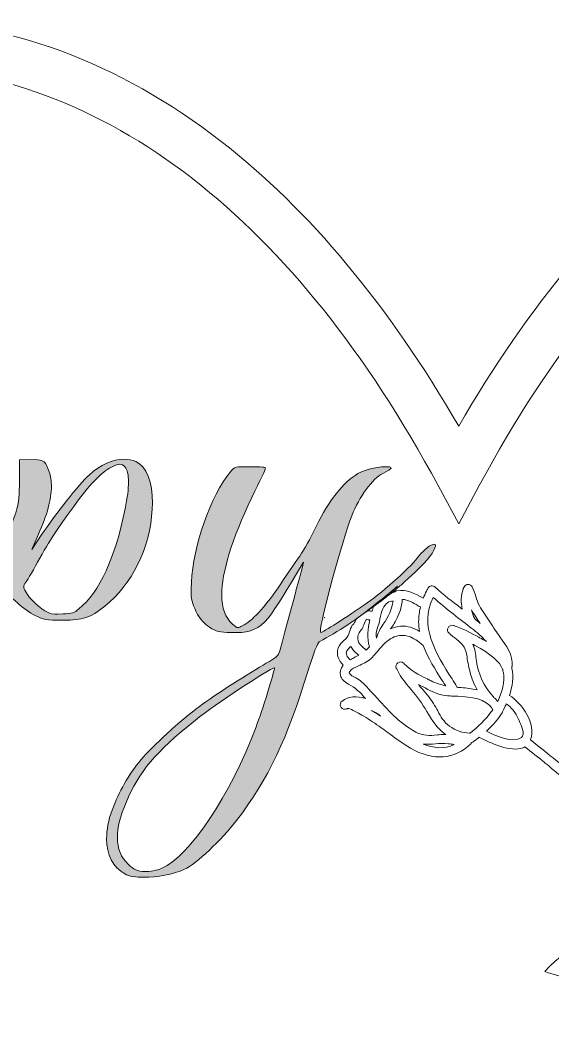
# Model space of a CAD drawing. Extents: x 114 to 1091, y -988 to 280.
# Drawn here: x 568.1 to 749.6, y -353.7 to -12.9 of the extents above; entities that cross this region are included whole.
import ezdxf

# ---------------------------------------------------------------- set-up
doc = ezdxf.new("R2010")
doc.units = 0
doc.header["$MEASUREMENT"] = 0
doc.layers.add('Layer 1', color=7, linetype='Continuous', lineweight=0)

# ---------------------------------------------------------------- blocks, each defined once
blk = doc.blocks.new('Block_2')
at = {"layer": 'Layer 1', "true_color": 0x010101, "transparency": 33554687}
h = blk.add_hatch(color=18, dxfattribs=at)
h.dxf.hatch_style = 2
edge = h.paths.add_edge_path()
edge.add_spline(control_points=[(604.02, -179.62), (600.68, -196.17), (595.22, -208.13), (588.21, -213.82), (586.76, -215.17), (585.76, -215.4), (582.87, -215.51), (582.87, -215.51), (581.09, -215.61), (581.09, -215.61), (579.53, -215.61), (578.3, -215.4), (577.52, -214.95), (575.19, -213.94), (571.29, -210.26), (570.06, -208.02), (569.61, -207.13), (569.4, -206.67), (569.4, -206.23), (569.4, -205.78), (569.61, -205.44), (570.17, -204.67), (570.73, -203.77), (572.95, -200.08), (574.84, -196.5), (579.3, -188.79), (581.42, -185.66), (587.54, -177.39), (592.67, -170.47), (596, -167.22), (599.34, -165.43), (600.68, -164.76), (601.57, -164.43), (602.24, -164.43), (602.9, -164.43), (603.34, -164.76), (603.9, -165.32), (604.79, -166.32), (605.13, -168.01), (605.13, -170.47), (605.13, -172.81), (604.79, -175.93), (604.02, -179.62)], knot_values=[0, 0, 0, 0, 1, 1, 1, 2, 2, 2, 3, 3, 3, 4, 4, 4, 5, 5, 5, 6, 6, 6, 7, 7, 7, 8, 8, 8, 9, 9, 9, 10, 10, 10, 11, 11, 11, 12, 12, 12, 13, 13, 13, 14, 14, 14, 14], degree=3, periodic=0)
edge = h.paths.add_edge_path()
edge.add_spline(control_points=[(607.7, -163.53), (606.35, -162.97), (605.02, -162.74), (603.57, -162.74), (599.79, -162.74), (595.66, -164.53), (591.77, -168.12), (588.31, -171.14), (580.09, -181.64), (575.63, -188.35), (575.63, -188.35), (572.18, -193.48), (572.18, -193.48), (572.18, -193.48), (574.4, -188.35), (574.4, -188.35), (577.41, -181.75), (578.85, -176.39), (578.85, -172.03), (578.85, -170.12), (578.64, -168.45), (578.08, -166.99), (576.96, -163.64), (576.19, -162.86), (573.07, -162.86), (573.07, -162.86), (567.95, -162.97), (567.95, -162.97), (567.95, -162.97), (567.95, -170.35), (567.95, -170.35), (567.84, -179.29), (567.61, -180.08), (559.04, -199.52), (540.34, -241.66), (533.76, -259.32), (529.42, -278.43), (527.97, -284.7), (527.31, -288.5), (527.31, -291.52), (527.31, -293.19), (527.53, -294.75), (527.97, -296.33), (528.15, -297.09), (528.37, -297.81), (528.6, -298.43), (531.37, -297.62), (533.64, -296.53), (535.43, -295.15), (535.28, -294.04), (535.21, -292.73), (535.21, -291.29), (535.21, -288.05), (535.55, -284.14), (536.44, -280.68), (538.33, -272.4), (544.45, -254.73), (550.02, -242), (555.04, -230.16), (563.49, -211.26), (564.27, -209.92), (564.38, -209.8), (564.5, -209.8), (564.61, -209.8), (565.05, -209.8), (565.94, -210.36), (567.39, -211.82), (568.84, -213.28), (571.52, -215.17), (573.29, -216.07), (576.29, -217.53), (576.85, -217.63), (582.75, -217.63), (589.87, -217.63), (591.88, -216.96), (597.11, -212.82), (606.24, -205.67), (612.47, -193.04), (613.26, -179.74), (613.26, -179.74), (613.37, -177.72), (613.37, -177.72), (613.37, -170.68), (611.14, -164.99), (607.7, -163.53)], knot_values=[0, 0, 0, 0, 1, 1, 1, 2, 2, 2, 3, 3, 3, 4, 4, 4, 5, 5, 5, 6, 6, 6, 7, 7, 7, 8, 8, 8, 9, 9, 9, 10, 10, 10, 11, 11, 11, 12, 12, 12, 13, 13, 13, 14, 14, 14, 15, 15, 15, 16, 16, 16, 17, 17, 17, 18, 18, 18, 19, 19, 19, 20, 20, 20, 21, 21, 21, 22, 22, 22, 23, 23, 23, 24, 24, 24, 25, 25, 25, 26, 26, 26, 27, 27, 27, 28, 28, 28, 28], degree=3, periodic=0)
h = blk.add_hatch(color=18, dxfattribs=at)
h.dxf.hatch_style = 2
edge = h.paths.add_edge_path()
edge.add_spline(control_points=[(648.67, -254), (639.8, -277.57), (626.13, -297.95), (616.51, -302.28), (614.79, -303.07), (612.45, -303.41), (610.61, -303.41), (608.26, -303.41), (606.91, -302.63), (605.07, -300.92), (602.59, -298.65), (601.37, -295.57), (601.37, -291.8), (601.37, -288.4), (602.34, -284.41), (604.32, -279.86), (608.88, -269.14), (614.05, -262.99), (627.97, -251.72), (634.51, -246.48), (653.6, -233.95), (654.84, -233.95), (654.84, -233.95), (654.96, -233.95), (654.96, -233.95), (654.96, -235.1), (650.76, -248.65), (648.67, -254)], knot_values=[0, 0, 0, 0, 1, 1, 1, 2, 2, 2, 3, 3, 3, 4, 4, 4, 5, 5, 5, 6, 6, 6, 7, 7, 7, 8, 8, 8, 9, 9, 9, 9], degree=3, periodic=0)
edge = h.paths.add_edge_path()
edge.add_spline(control_points=[(709.52, -191.71), (708.43, -191.71), (705.7, -193.76), (704.47, -195.46), (701.89, -199.11), (692.53, -207.64), (686.61, -211.74), (679.59, -216.65), (671.34, -221.87), (670.72, -221.87), (670.72, -221.87), (670.6, -221.53), (670.6, -221.53), (670.6, -218.12), (678.23, -189.77), (681.31, -182.02), (683.92, -175.52), (688.34, -169.38), (691.92, -167.56), (693.76, -166.64), (694.74, -166.07), (694.74, -165.73), (694.74, -165.39), (694.01, -165.28), (692.78, -165.28), (689.46, -165.28), (684.89, -166.53), (682.43, -168.25), (677.49, -171.55), (672.44, -178.49), (668.51, -187.04), (667.39, -189.42), (665.18, -193.41), (663.58, -195.8), (661.85, -198.19), (658.52, -203.1), (656.18, -206.62), (651.75, -213.12), (647.06, -218.12), (643.98, -219.6), (643.25, -219.94), (642.88, -220.17), (642.51, -220.17), (642.01, -220.17), (641.52, -219.72), (640.54, -218.92), (638.2, -216.86), (636.96, -213.45), (636.96, -209.01), (636.96, -201.26), (640.42, -190.11), (647.19, -175.77), (650.16, -169.84), (651.88, -166.32), (651.88, -165.84), (651.88, -165.39), (650.64, -165.28), (646.69, -165.28), (641.41, -165.28), (641.41, -165.28), (639.92, -166.98), (633.14, -175.18), (627.12, -192.5), (626.62, -204.69), (626.62, -204.69), (626.5, -206.85), (626.5, -206.85), (626.5, -211.06), (626.85, -211.4), (628.22, -214.82), (629.58, -217.33), (631.05, -218.92), (632.77, -220.05), (635.12, -221.53), (635.99, -221.77), (640.29, -221.87), (640.29, -221.87), (642.01, -221.87), (642.01, -221.87), (651.75, -221.87), (653.35, -216.65), (664.8, -197.85), (664.8, -197.85), (664.8, -197.96), (664.8, -197.96), (664.56, -199.56), (661.62, -209.7), (656.8, -228.14), (656.31, -229.73), (655.56, -230.43), (652.11, -232.36), (647.06, -235.21), (634.38, -243.29), (629.33, -247.05), (623.04, -251.72), (613.07, -260.94), (609.49, -265.16), (605.18, -270.39), (601.86, -276.19), (599.53, -282.46), (598.29, -285.88), (597.67, -289.2), (597.67, -292.14), (597.67, -297.61), (599.76, -301.94), (603.95, -304.22), (605.3, -305.02), (607.64, -305.36), (610.35, -305.36), (614.92, -305.36), (620.46, -304.33), (624.27, -302.63), (628.22, -300.8), (636.96, -292.6), (642.01, -286), (652.87, -271.77), (659.39, -257.99), (666.29, -235.21), (668.26, -228.94), (669.61, -225.42), (670.23, -225.06), (673.4, -223.33), (676.68, -221.34), (679.94, -219.22), (679.94, -219.22), (679.95, -219.22), (679.95, -219.22), (680.01, -219.17), (680.06, -219.14), (680.1, -219.11), (681.31, -218.29), (689.13, -212.93), (694.83, -208.39), (695.41, -207.94), (695.94, -207.48), (696.5, -207.02), (696.53, -207), (696.54, -206.99), (696.57, -206.98), (697.1, -206.53), (697.62, -206.08), (698.12, -205.66), (701.49, -202.73), (704.52, -199.86), (706.94, -197.17), (708.8, -195.01), (709.9, -193.06), (709.9, -192.16), (709.9, -191.82), (709.78, -191.71), (709.52, -191.71)], knot_values=[0, 0, 0, 0, 1, 1, 1, 2, 2, 2, 3, 3, 3, 4, 4, 4, 5, 5, 5, 6, 6, 6, 7, 7, 7, 8, 8, 8, 9, 9, 9, 10, 10, 10, 11, 11, 11, 12, 12, 12, 13, 13, 13, 14, 14, 14, 15, 15, 15, 16, 16, 16, 17, 17, 17, 18, 18, 18, 19, 19, 19, 20, 20, 20, 21, 21, 21, 22, 22, 22, 23, 23, 23, 24, 24, 24, 25, 25, 25, 26, 26, 26, 27, 27, 27, 28, 28, 28, 29, 29, 29, 30, 30, 30, 31, 31, 31, 32, 32, 32, 33, 33, 33, 34, 34, 34, 35, 35, 35, 36, 36, 36, 37, 37, 37, 38, 38, 38, 39, 39, 39, 40, 40, 40, 41, 41, 41, 42, 42, 42, 43, 43, 43, 44, 44, 44, 45, 45, 45, 46, 46, 46, 47, 47, 47, 48, 48, 48, 49, 49, 49, 50, 50, 50, 50], degree=3, periodic=0)
h = blk.add_hatch(color=18, dxfattribs=at)
h.dxf.hatch_style = 2
edge = h.paths.add_edge_path()
edge.add_spline(control_points=[(672.03, -216.8), (672.03, -216.8), (672.08, -216.76), (672.17, -216.7), (672.12, -216.73), (672.07, -216.76), (672.03, -216.8), (672.03, -216.8), (672.03, -216.8), (672.03, -216.8)], knot_values=[0, 0, 0, 0, 1, 1, 1, 2, 2, 2, 3, 3, 3, 3], degree=3, periodic=0)
at = {"layer": 'Layer 1'}
for points, knots in [([(607.7, -163.53), (606.35, -162.97), (605.02, -162.74), (603.57, -162.74), (599.79, -162.74), (595.66, -164.53), (591.77, -168.12), (588.31, -171.14), (580.09, -181.64), (575.63, -188.35), (575.63, -188.35), (572.18, -193.48), (572.18, -193.48), (572.18, -193.48), (574.4, -188.35), (574.4, -188.35), (577.41, -181.75), (578.85, -176.39), (578.85, -172.03), (578.85, -170.12), (578.64, -168.45), (578.08, -166.99), (576.96, -163.64), (576.19, -162.86), (573.07, -162.86), (573.07, -162.86), (567.95, -162.97), (567.95, -162.97), (567.95, -162.97), (567.95, -170.35), (567.95, -170.35), (567.84, -179.29), (567.61, -180.08), (559.04, -199.52), (540.34, -241.66), (533.76, -259.32), (529.42, -278.43), (527.97, -284.7), (527.31, -288.5), (527.31, -291.52), (527.31, -293.19), (527.53, -294.75), (527.97, -296.33), (528.15, -297.09), (528.37, -297.81), (528.6, -298.43), (531.37, -297.62), (533.64, -296.53), (535.43, -295.15), (535.28, -294.04), (535.21, -292.73), (535.21, -291.29), (535.21, -288.05), (535.55, -284.14), (536.44, -280.68), (538.33, -272.4), (544.45, -254.73), (550.02, -242), (555.04, -230.16), (563.49, -211.26), (564.27, -209.92), (564.38, -209.8), (564.5, -209.8), (564.61, -209.8), (565.05, -209.8), (565.94, -210.36), (567.39, -211.82), (568.84, -213.28), (571.52, -215.17), (573.29, -216.07), (576.29, -217.53), (576.85, -217.63), (582.75, -217.63), (589.87, -217.63), (591.88, -216.96), (597.11, -212.82), (606.24, -205.67), (612.47, -193.04), (613.26, -179.74), (613.26, -179.74), (613.37, -177.72), (613.37, -177.72), (613.37, -170.68), (611.14, -164.99), (607.7, -163.53)], [0, 0, 0, 0, 1, 1, 1, 2, 2, 2, 3, 3, 3, 4, 4, 4, 5, 5, 5, 6, 6, 6, 7, 7, 7, 8, 8, 8, 9, 9, 9, 10, 10, 10, 11, 11, 11, 12, 12, 12, 13, 13, 13, 14, 14, 14, 15, 15, 15, 16, 16, 16, 17, 17, 17, 18, 18, 18, 19, 19, 19, 20, 20, 20, 21, 21, 21, 22, 22, 22, 23, 23, 23, 24, 24, 24, 25, 25, 25, 26, 26, 26, 27, 27, 27, 28, 28, 28, 28]), ([(604.02, -179.62), (600.68, -196.17), (595.22, -208.13), (588.21, -213.82), (586.76, -215.17), (585.76, -215.4), (582.87, -215.51), (582.87, -215.51), (581.09, -215.61), (581.09, -215.61), (579.53, -215.61), (578.3, -215.4), (577.52, -214.95), (575.19, -213.94), (571.29, -210.26), (570.06, -208.02), (569.61, -207.13), (569.4, -206.67), (569.4, -206.23), (569.4, -205.78), (569.61, -205.44), (570.17, -204.67), (570.73, -203.77), (572.95, -200.08), (574.84, -196.5), (579.3, -188.79), (581.42, -185.66), (587.54, -177.39), (592.67, -170.47), (596, -167.22), (599.34, -165.43), (600.68, -164.76), (601.57, -164.43), (602.24, -164.43), (602.9, -164.43), (603.34, -164.76), (603.9, -165.32), (604.79, -166.32), (605.13, -168.01), (605.13, -170.47), (605.13, -172.81), (604.79, -175.93), (604.02, -179.62)], [0, 0, 0, 0, 1, 1, 1, 2, 2, 2, 3, 3, 3, 4, 4, 4, 5, 5, 5, 6, 6, 6, 7, 7, 7, 8, 8, 8, 9, 9, 9, 10, 10, 10, 11, 11, 11, 12, 12, 12, 13, 13, 13, 14, 14, 14, 14]), ([(709.52, -191.71), (708.43, -191.71), (705.7, -193.76), (704.47, -195.46), (701.89, -199.11), (692.53, -207.64), (686.61, -211.74), (679.59, -216.65), (671.34, -221.87), (670.72, -221.87), (670.72, -221.87), (670.6, -221.53), (670.6, -221.53), (670.6, -218.12), (678.23, -189.77), (681.31, -182.02), (683.92, -175.52), (688.34, -169.38), (691.92, -167.56), (693.76, -166.64), (694.74, -166.07), (694.74, -165.73), (694.74, -165.39), (694.01, -165.28), (692.78, -165.28), (689.46, -165.28), (684.89, -166.53), (682.43, -168.25), (677.49, -171.55), (672.44, -178.49), (668.51, -187.04), (667.39, -189.42), (665.18, -193.41), (663.58, -195.8), (661.85, -198.19), (658.52, -203.1), (656.18, -206.62), (651.75, -213.12), (647.06, -218.12), (643.98, -219.6), (643.25, -219.94), (642.88, -220.17), (642.51, -220.17), (642.01, -220.17), (641.52, -219.72), (640.54, -218.92), (638.2, -216.86), (636.96, -213.45), (636.96, -209.01), (636.96, -201.26), (640.42, -190.11), (647.19, -175.77), (650.16, -169.84), (651.88, -166.32), (651.88, -165.84), (651.88, -165.39), (650.64, -165.28), (646.69, -165.28), (641.41, -165.28), (641.41, -165.28), (639.92, -166.98), (633.14, -175.18), (627.12, -192.5), (626.62, -204.69), (626.62, -204.69), (626.5, -206.85), (626.5, -206.85), (626.5, -211.06), (626.85, -211.4), (628.22, -214.82), (629.58, -217.33), (631.05, -218.92), (632.77, -220.05), (635.12, -221.53), (635.99, -221.77), (640.29, -221.87), (640.29, -221.87), (642.01, -221.87), (642.01, -221.87), (651.75, -221.87), (653.35, -216.65), (664.8, -197.85), (664.8, -197.85), (664.8, -197.96), (664.8, -197.96), (664.56, -199.56), (661.62, -209.7), (656.8, -228.14), (656.31, -229.73), (655.56, -230.43), (652.11, -232.36), (647.06, -235.21), (634.38, -243.29), (629.33, -247.05), (623.04, -251.72), (613.07, -260.94), (609.49, -265.16), (605.18, -270.39), (601.86, -276.19), (599.53, -282.46), (598.29, -285.88), (597.67, -289.2), (597.67, -292.14), (597.67, -297.61), (599.76, -301.94), (603.95, -304.22), (605.3, -305.02), (607.64, -305.36), (610.35, -305.36), (614.92, -305.36), (620.46, -304.33), (624.27, -302.63), (628.22, -300.8), (636.96, -292.6), (642.01, -286), (652.87, -271.77), (659.39, -257.99), (666.29, -235.21), (668.26, -228.94), (669.61, -225.42), (670.23, -225.06), (673.4, -223.33), (676.68, -221.34), (679.94, -219.22), (679.94, -219.22), (679.95, -219.22), (679.95, -219.22), (680.01, -219.17), (680.06, -219.14), (680.1, -219.11), (681.31, -218.29), (689.13, -212.93), (694.83, -208.39), (695.41, -207.94), (695.94, -207.48), (696.5, -207.02), (696.53, -207), (696.54, -206.99), (696.57, -206.98), (697.1, -206.53), (697.62, -206.08), (698.12, -205.66), (701.49, -202.73), (704.52, -199.86), (706.94, -197.17), (708.8, -195.01), (709.9, -193.06), (709.9, -192.16), (709.9, -191.82), (709.78, -191.71), (709.52, -191.71)], [0, 0, 0, 0, 1, 1, 1, 2, 2, 2, 3, 3, 3, 4, 4, 4, 5, 5, 5, 6, 6, 6, 7, 7, 7, 8, 8, 8, 9, 9, 9, 10, 10, 10, 11, 11, 11, 12, 12, 12, 13, 13, 13, 14, 14, 14, 15, 15, 15, 16, 16, 16, 17, 17, 17, 18, 18, 18, 19, 19, 19, 20, 20, 20, 21, 21, 21, 22, 22, 22, 23, 23, 23, 24, 24, 24, 25, 25, 25, 26, 26, 26, 27, 27, 27, 28, 28, 28, 29, 29, 29, 30, 30, 30, 31, 31, 31, 32, 32, 32, 33, 33, 33, 34, 34, 34, 35, 35, 35, 36, 36, 36, 37, 37, 37, 38, 38, 38, 39, 39, 39, 40, 40, 40, 41, 41, 41, 42, 42, 42, 43, 43, 43, 44, 44, 44, 45, 45, 45, 46, 46, 46, 47, 47, 47, 48, 48, 48, 49, 49, 49, 50, 50, 50, 50]), ([(672.03, -216.8), (672.03, -216.8), (672.08, -216.76), (672.17, -216.7), (672.12, -216.73), (672.07, -216.76), (672.03, -216.8), (672.03, -216.8), (672.03, -216.8), (672.03, -216.8)], [0, 0, 0, 0, 1, 1, 1, 2, 2, 2, 3, 3, 3, 3]), ([(648.67, -254), (639.8, -277.57), (626.13, -297.95), (616.51, -302.28), (614.79, -303.07), (612.45, -303.41), (610.61, -303.41), (608.26, -303.41), (606.91, -302.63), (605.07, -300.92), (602.59, -298.65), (601.37, -295.57), (601.37, -291.8), (601.37, -288.4), (602.34, -284.41), (604.32, -279.86), (608.88, -269.14), (614.05, -262.99), (627.97, -251.72), (634.51, -246.48), (653.6, -233.95), (654.84, -233.95), (654.84, -233.95), (654.96, -233.95), (654.96, -233.95), (654.96, -235.1), (650.76, -248.65), (648.67, -254)], [0, 0, 0, 0, 1, 1, 1, 2, 2, 2, 3, 3, 3, 4, 4, 4, 5, 5, 5, 6, 6, 6, 7, 7, 7, 8, 8, 8, 9, 9, 9, 9])]:
    blk.add_open_spline(points, degree=3, knots=knots, dxfattribs=at)
blk = doc.blocks.new('Block_1')
at = {"layer": 'Layer 1'}
for points, knots in [([(1068.8, -122.13), (1054.53, -90.02), (1032.58, -62.84), (1005.35, -43.51), (977.13, -23.48), (944.56, -12.88), (911.17, -12.88), (872.55, -12.88), (833.71, -27.21), (798.83, -54.3), (768.76, -77.67), (741.56, -110.34), (717.81, -151.49), (694.05, -110.35), (666.84, -77.7), (636.77, -54.32), (601.92, -27.21), (563.08, -12.88), (524.43, -12.88), (494.2, -12.88), (464.64, -21.58), (438.33, -38.14), (440.56, -39.15), (442.33, -41.05), (443.34, -43.59), (444, -45.38), (444.34, -47.95), (444.34, -50.86), (444.34, -51.6), (444.31, -52.37), (444.27, -53.16), (444.27, -53.21), (444.27, -53.27), (444.26, -53.32), (468.64, -37.34), (496.24, -28.92), (524.46, -28.92), (559.49, -28.92), (594.96, -42.08), (626.98, -67.01), (658.29, -91.34), (686.49, -126.58), (710.78, -171.72), (710.78, -171.72), (717.81, -184.78), (717.81, -184.78), (717.81, -184.78), (724.84, -171.72), (724.84, -171.72), (749.13, -126.56), (777.31, -91.32), (808.62, -66.98), (840.66, -42.08), (876.13, -28.92), (911.17, -28.92), (929.69, -28.92), (947.95, -32.55), (965.21, -39.59), (963.48, -40.5), (961.83, -41.85), (960.52, -43.08), (953.98, -49.16), (949.93, -58.01), (946.68, -65.14), (946.18, -66.22), (945.69, -67.25), (945.22, -68.22), (944.75, -69.24), (944.3, -70.09), (943.88, -70.9), (941.84, -71.99), (939.87, -73.33), (937.98, -74.96), (937.98, -74.96), (937.89, -75.03), (937.89, -75.03), (929.18, -83.55), (925.71, -93.84), (924.64, -97.76), (924.64, -97.76), (924.81, -97.69), (924.81, -97.69), (924.6, -98.19), (924.43, -98.76), (924.23, -99.36), (924.23, -99.36), (924.23, -99.43), (924.23, -99.43), (923.68, -101.3), (923.24, -103.6), (923.06, -105.94), (922.9, -108.09), (922.88, -110.72), (923.22, -113.72), (923.22, -113.72), (923.22, -113.76), (923.22, -113.76), (923.22, -113.8), (923.24, -113.83), (923.23, -113.88), (923.32, -114.65), (923.42, -115.44), (923.55, -116.15), (923.55, -116.18), (923.55, -116.2), (923.58, -116.2), (923.66, -116.63), (923.72, -117.05), (923.8, -117.46), (923.91, -118.1), (924.06, -118.73), (924.23, -119.31), (924.35, -119.84), (924.51, -120.37), (924.68, -120.91), (924.83, -121.47), (925, -122.02), (925.17, -122.57), (925.55, -123.74), (926.01, -124.88), (926.49, -125.96), (926.73, -126.54), (927.01, -127.14), (927.29, -127.7), (927.56, -128.3), (927.85, -128.86), (928.16, -129.48), (928.26, -129.66), (928.34, -129.86), (928.48, -130.06), (930.68, -134.05), (933.01, -136.95), (934.48, -138.55), (934.48, -138.55), (934.48, -138.48), (934.48, -138.48), (934.77, -138.82), (935.08, -139.14), (935.38, -139.5), (935.41, -139.53), (935.42, -139.57), (935.49, -139.59), (935.49, -139.59), (935.7, -139.86), (935.7, -139.86), (935.8, -139.94), (935.84, -139.97), (935.84, -139.97), (936.06, -140.21), (936.28, -140.45), (936.49, -140.65), (934.52, -143.55), (932.68, -146.48), (930.95, -149.4), (917.96, -131.32), (891.66, -119.89), (883.86, -124.62), (883.86, -124.62), (883.59, -124.77), (883.59, -124.77), (883.59, -124.77), (883.36, -124.95), (883.36, -124.95), (882.35, -125.75), (879.29, -128.07), (874.31, -139.86), (868.19, -133.2), (855.58, -125.76), (842.56, -123.54), (832.95, -121.9), (824.67, -123.46), (818.63, -128.09), (818.63, -128.09), (817.56, -128.93), (817.56, -128.93), (817.56, -128.93), (815.81, -132.75), (815.81, -132.75), (812.01, -140.97), (807.89, -150.06), (805.8, -158.57), (796.77, -152.42), (793.02, -151.38), (790.74, -151.19), (790.74, -151.19), (786.28, -150.82), (786.28, -150.82), (786.28, -150.82), (785.04, -155.14), (785.04, -155.14), (778.5, -178.29), (758.57, -211.06), (754.63, -217.39), (754.63, -217.39), (752.68, -220.55), (752.68, -220.55), (752.68, -220.55), (754.89, -223.54), (754.89, -223.54), (759.9, -230.3), (770.59, -236.5), (781.53, -241.5), (774.35, -245.18), (768.13, -251.09), (763.45, -258.56), (763.17, -258.98), (762.91, -259.43), (762.67, -259.79), (761.86, -261.15), (761.12, -262.51), (760.44, -263.9), (760.12, -264.59), (759.79, -265.27), (759.5, -265.93), (759.49, -265.96), (759.46, -265.95), (759.46, -265.95), (758.73, -267.61), (758.07, -269.25), (757.56, -270.81), (752.59, -266.7), (747.51, -262.58), (742.29, -258.52), (742.31, -258.46), (742.33, -258.4), (742.35, -258.36), (744.2, -252.98), (739.48, -245.99), (735.09, -243.29), (736.04, -240.38), (736.82, -236.91), (735.94, -234.13), (735.96, -233.93), (735.96, -233.71), (735.95, -233.5), (735.95, -233.5), (735.95, -233.47), (735.95, -233.46), (735.95, -233.42), (735.98, -233.38), (735.99, -233.31), (736.44, -229.58), (734.01, -226.24), (731.86, -223.29), (731.29, -222.5), (730.76, -221.75), (730.28, -221.03), (729.68, -220.08), (729.04, -219.14), (728.4, -218.23), (727.19, -216.44), (725.94, -214.61), (724.88, -212.73), (724.32, -211.73), (723.97, -210.62), (723.65, -209.56), (723.32, -208.46), (722.97, -207.33), (722.39, -206.29), (722.12, -205.79), (721.55, -205.46), (720.98, -205.46), (720.44, -205.46), (719.99, -205.71), (719.74, -206.18), (719.61, -206.42), (719.49, -206.66), (719.38, -206.89), (719.38, -206.89), (719.23, -206.89), (719.23, -206.89), (719.23, -206.89), (719.33, -207.05), (719.33, -207.05), (718.47, -209.11), (718.51, -211.54), (718.97, -213.85), (718.85, -213.74), (718.71, -213.65), (718.58, -213.54), (715.64, -211.28), (712.6, -208.95), (709.82, -206.41), (709.42, -206.05), (708.92, -205.88), (708.44, -205.95), (708.01, -206.02), (707.65, -206.27), (707.43, -206.63), (707.2, -206.99), (707, -207.36), (706.8, -207.73), (706.8, -207.73), (706.76, -207.74), (706.76, -207.74), (706.76, -207.74), (706.79, -207.76), (706.79, -207.76), (706.36, -208.56), (706, -209.35), (705.68, -210.16), (702.89, -208.58), (700.25, -207.09), (696.75, -207.61), (696.39, -207.65), (696.07, -207.86), (695.84, -208.14), (695.34, -208.14), (694.83, -208.2), (694.34, -208.29), (695.22, -207.56), (696.07, -206.82), (696.91, -206.07), (691.74, -210.52), (684.82, -215.74), (682.87, -217.21), (682.61, -217.81), (682.32, -218.35), (682.03, -218.9), (681.84, -219.02), (681.65, -219.18), (681.51, -219.4), (681.03, -220.08), (680.79, -220.84), (680.56, -221.58), (680.27, -222.5), (679.99, -223.35), (679.32, -223.97), (679.19, -224.12), (679.03, -224.25), (678.89, -224.37), (678.05, -225.1), (677.1, -225.92), (676.73, -227.06), (675.88, -229.54), (676.9, -231.43), (678.43, -233.04), (677.51, -234.23), (677.18, -235.4), (677.43, -236.48), (677.71, -237.67), (678.65, -238.66), (680.22, -239.46), (682.48, -240.59), (684.32, -242.41), (686.01, -244.36), (683.05, -243.47), (680.15, -243.44), (677.95, -245.38), (677.95, -245.38), (677.51, -245.67), (677.51, -245.67), (677.51, -245.67), (677.61, -245.79), (677.61, -245.79), (677.3, -246.29), (677.34, -246.9), (677.73, -247.4), (678.11, -247.89), (678.82, -248.2), (679.52, -247.93), (679.52, -247.93), (679.59, -248.03), (679.59, -248.03), (679.59, -248.03), (679.91, -247.74), (679.91, -247.74), (680.26, -247.68), (681.4, -248.07), (684.81, -250.1), (685.06, -250.24), (685.29, -250.38), (685.41, -250.43), (687.47, -251.59), (689.44, -253.01), (691.33, -254.36), (691.33, -254.36), (692.21, -254.98), (692.21, -254.98), (692.97, -255.52), (693.74, -256.08), (694.5, -256.65), (696.7, -258.26), (698.97, -259.92), (701.36, -261.3), (709.16, -265.76), (716.41, -265.21), (721.92, -259.8), (722.05, -259.67), (722.17, -259.55), (722.29, -259.43), (722.61, -259.24), (722.91, -259.04), (723.2, -258.8), (723.21, -258.78), (723.23, -258.78), (723.24, -258.77), (723.74, -258.41), (724.3, -258.02), (724.84, -257.58), (728.67, -259.63), (735.67, -262.78), (739.72, -261.16), (739.93, -261.08), (740.14, -260.99), (740.36, -260.87), (742.69, -262.67), (744.94, -264.45), (747.13, -266.19), (747.2, -266.24), (747.29, -266.31), (747.36, -266.39), (748.22, -267.11), (749.13, -267.87), (750.06, -268.67), (750.61, -269.12), (751.17, -269.6), (751.74, -270.09), (753.23, -271.36), (754.8, -272.72), (756.44, -274.19), (755.69, -276.55), (755.2, -278.62), (754.89, -280.1), (754.88, -280.16), (754.85, -280.24), (754.85, -280.29), (754.75, -280.82), (754.61, -281.35), (754.53, -281.89), (754.43, -282.43), (754.39, -282.72), (754.39, -282.72), (754, -284.7), (753.74, -286.7), (753.59, -288.72), (753.16, -293.96), (753.35, -299.24), (754.15, -304.4), (754.15, -304.4), (755.01, -310.2), (755.01, -310.2), (755.01, -310.2), (760.71, -308.92), (760.71, -308.92), (762.52, -308.52), (764.66, -308.05), (766.99, -307.5), (767.17, -307.45), (767.33, -307.41), (767.53, -307.38), (767.89, -307.29), (768.31, -307.19), (768.75, -307.06), (769, -307.01), (769.23, -306.93), (769.47, -306.9), (769.47, -306.9), (769.51, -306.87), (769.51, -306.87), (769.75, -306.85), (769.99, -306.77), (770.23, -306.71), (774.05, -305.67), (780.01, -304.03), (785.36, -302.53), (793.74, -311.68), (802.52, -322.18), (811.21, -334.04), (809.72, -333.6), (808.15, -333.18), (806.52, -332.83), (806.4, -332.8), (806.29, -332.76), (806.2, -332.75), (805.52, -332.61), (804.85, -332.48), (804.13, -332.36), (804.13, -332.36), (804.11, -332.36), (804.11, -332.36), (801.54, -326.16), (793.95, -319.72), (782.95, -319.78), (770.24, -319.81), (755.71, -328.32), (747.15, -337.49), (753.27, -339.46), (773.54, -345.55), (783.15, -345.52), (791.83, -345.47), (799.54, -340.86), (803.71, -335.55), (804.59, -335.75), (805.49, -336.01), (806.4, -336.28), (806.6, -336.32), (806.77, -336.36), (806.93, -336.44), (807.02, -336.44), (807.05, -336.44), (807.1, -336.46), (807.1, -336.46), (807.11, -336.46), (807.11, -336.46), (809.42, -337.17), (811.81, -338.01), (814.28, -339.07), (814.28, -339.07), (814.5, -339.16), (814.5, -339.16), (815.77, -345.79), (817.42, -351.14), (818.59, -354.41), (818.59, -354.44), (818.58, -354.47), (818.6, -354.47), (818.67, -354.52), (818.71, -354.61), (818.76, -354.67), (818.76, -354.67), (819.84, -357.71), (819.84, -357.71), (819.89, -357.86), (819.92, -357.94), (819.92, -357.94), (819.92, -357.94), (820.56, -357.55), (820.56, -357.55), (820.56, -357.55), (825.15, -354.6), (825.15, -354.6), (830.96, -363.77), (836.56, -373.59), (841.8, -384.11), (845.45, -391.42), (848.67, -398.5), (851.48, -405.19), (851.84, -405.96), (852.13, -406.68), (852.45, -407.46), (853.58, -410.12), (854.64, -412.77), (855.61, -415.32), (855.93, -416.07), (856.21, -416.84), (856.5, -417.59), (859.1, -424.42), (861.32, -430.7), (863.2, -436.37), (862.18, -435.35), (861.08, -434.34), (859.93, -433.35), (859.84, -433.24), (859.75, -433.19), (859.65, -433.12), (858.75, -432.37), (857.86, -431.61), (856.89, -430.88), (856.53, -430.59), (856.17, -430.31), (855.82, -430.06), (855.82, -430.06), (855.79, -430.05), (855.79, -430.05), (855.37, -429.71), (854.92, -429.41), (854.45, -429.11), (853.82, -428.66), (853.21, -428.23), (852.52, -427.79), (852.76, -426.05), (852.72, -424.15), (852.33, -422.17), (851.8, -418.98), (850.46, -415.59), (848.21, -412.44), (846.09, -409.5), (843.2, -406.79), (839.37, -404.65), (827.47, -397.98), (809.39, -398.2), (796.57, -402.22), (801.28, -407.31), (817.02, -423.78), (826, -428.86), (827.43, -429.65), (828.91, -430.29), (830.37, -430.81), (834.32, -432.2), (838.45, -432.63), (842.27, -432.29), (845.53, -432.06), (848.57, -431.34), (851.12, -430.18), (853.39, -431.89), (855.79, -433.94), (858.2, -436.33), (858.36, -436.43), (858.48, -436.57), (858.6, -436.72), (858.67, -436.74), (858.68, -436.77), (858.74, -436.84), (860.43, -438.53), (862.16, -440.43), (863.81, -442.5), (864.53, -443.41), (865.27, -444.36), (865.98, -445.39), (866.06, -445.5), (866.16, -445.59), (866.24, -445.71), (867.76, -450.58), (869.03, -454.73), (870.14, -458.05), (869.57, -460.64), (868.97, -463.26), (868.37, -465.88), (867.72, -468.62), (867.06, -471.28), (866.38, -473.91), (866.38, -473.95), (866.34, -473.96), (866.34, -473.99), (866.3, -474.14), (866.27, -474.26), (866.23, -474.39), (865.48, -476.86), (864.83, -479.23), (864.34, -481.46), (864.34, -481.46), (864.23, -481.85), (864.23, -481.85), (859.47, -498.77), (854.22, -513.38), (849.54, -525.29), (846.68, -530.59), (844.07, -535.59), (841.71, -540.35), (841.67, -540.36), (841.66, -540.42), (841.63, -540.44), (840.13, -543.49), (838.72, -546.42), (837.4, -549.25), (770.85, -615.8), (721.44, -661.67), (720.62, -662.44), (720.62, -662.44), (717.81, -665.05), (717.81, -665.05), (717.81, -665.05), (684.73, -633), (684.73, -633), (684.73, -633), (679.28, -627.72), (679.28, -627.72), (679.28, -627.72), (672.63, -645.09), (672.63, -645.09), (672.63, -645.09), (676.13, -648.33), (676.13, -648.33), (676.13, -648.33), (702.97, -673.13), (702.97, -673.13), (702.97, -673.13), (713.89, -683.24), (713.89, -683.24), (713.89, -683.24), (717.82, -686.87), (717.82, -686.87), (717.82, -686.87), (731.39, -674.28), (731.39, -674.28), (732.06, -673.67), (770.4, -638.05), (824.93, -584.19), (829.61, -579.56), (834.4, -574.81), (839.32, -569.91), (857.58, -551.74), (877.32, -531.84), (897.82, -510.77), (901.52, -506.96), (905.25, -503.11), (909, -499.22), (943.01, -464.03), (978.74, -425.96), (1013.1, -387.41), (1051.18, -344.64), (1074.89, -298.13), (1083.53, -249.15), (1091.3, -205.12), (1086.22, -161.19), (1068.8, -122.13)], [0, 0, 0, 0, 1, 1, 1, 2, 2, 2, 3, 3, 3, 4, 4, 4, 5, 5, 5, 6, 6, 6, 7, 7, 7, 8, 8, 8, 9, 9, 9, 10, 10, 10, 11, 11, 11, 12, 12, 12, 13, 13, 13, 14, 14, 14, 15, 15, 15, 16, 16, 16, 17, 17, 17, 18, 18, 18, 19, 19, 19, 20, 20, 20, 21, 21, 21, 22, 22, 22, 23, 23, 23, 24, 24, 24, 25, 25, 25, 26, 26, 26, 27, 27, 27, 28, 28, 28, 29, 29, 29, 30, 30, 30, 31, 31, 31, 32, 32, 32, 33, 33, 33, 34, 34, 34, 35, 35, 35, 36, 36, 36, 37, 37, 37, 38, 38, 38, 39, 39, 39, 40, 40, 40, 41, 41, 41, 42, 42, 42, 43, 43, 43, 44, 44, 44, 45, 45, 45, 46, 46, 46, 47, 47, 47, 48, 48, 48, 49, 49, 49, 50, 50, 50, 51, 51, 51, 52, 52, 52, 53, 53, 53, 54, 54, 54, 55, 55, 55, 56, 56, 56, 57, 57, 57, 58, 58, 58, 59, 59, 59, 60, 60, 60, 61, 61, 61, 62, 62, 62, 63, 63, 63, 64, 64, 64, 65, 65, 65, 66, 66, 66, 67, 67, 67, 68, 68, 68, 69, 69, 69, 70, 70, 70, 71, 71, 71, 72, 72, 72, 73, 73, 73, 74, 74, 74, 75, 75, 75, 76, 76, 76, 77, 77, 77, 78, 78, 78, 79, 79, 79, 80, 80, 80, 81, 81, 81, 82, 82, 82, 83, 83, 83, 84, 84, 84, 85, 85, 85, 86, 86, 86, 87, 87, 87, 88, 88, 88, 89, 89, 89, 90, 90, 90, 91, 91, 91, 92, 92, 92, 93, 93, 93, 94, 94, 94, 95, 95, 95, 96, 96, 96, 97, 97, 97, 98, 98, 98, 99, 99, 99, 100, 100, 100, 101, 101, 101, 102, 102, 102, 103, 103, 103, 104, 104, 104, 105, 105, 105, 106, 106, 106, 107, 107, 107, 108, 108, 108, 109, 109, 109, 110, 110, 110, 111, 111, 111, 112, 112, 112, 113, 113, 113, 114, 114, 114, 115, 115, 115, 116, 116, 116, 117, 117, 117, 118, 118, 118, 119, 119, 119, 120, 120, 120, 121, 121, 121, 122, 122, 122, 123, 123, 123, 124, 124, 124, 125, 125, 125, 126, 126, 126, 127, 127, 127, 128, 128, 128, 129, 129, 129, 130, 130, 130, 131, 131, 131, 132, 132, 132, 133, 133, 133, 134, 134, 134, 135, 135, 135, 136, 136, 136, 137, 137, 137, 138, 138, 138, 139, 139, 139, 140, 140, 140, 141, 141, 141, 142, 142, 142, 143, 143, 143, 144, 144, 144, 145, 145, 145, 146, 146, 146, 147, 147, 147, 148, 148, 148, 149, 149, 149, 150, 150, 150, 151, 151, 151, 152, 152, 152, 153, 153, 153, 154, 154, 154, 155, 155, 155, 156, 156, 156, 157, 157, 157, 158, 158, 158, 159, 159, 159, 160, 160, 160, 161, 161, 161, 162, 162, 162, 163, 163, 163, 164, 164, 164, 165, 165, 165, 166, 166, 166, 167, 167, 167, 168, 168, 168, 169, 169, 169, 170, 170, 170, 171, 171, 171, 172, 172, 172, 173, 173, 173, 174, 174, 174, 175, 175, 175, 176, 176, 176, 177, 177, 177, 178, 178, 178, 179, 179, 179, 180, 180, 180, 181, 181, 181, 182, 182, 182, 183, 183, 183, 184, 184, 184, 185, 185, 185, 186, 186, 186, 187, 187, 187, 188, 188, 188, 189, 189, 189, 190, 190, 190, 191, 191, 191, 192, 192, 192, 193, 193, 193, 194, 194, 194, 195, 195, 195, 196, 196, 196, 197, 197, 197, 198, 198, 198, 199, 199, 199, 200, 200, 200, 201, 201, 201, 202, 202, 202, 203, 203, 203, 204, 204, 204, 205, 205, 205, 206, 206, 206, 207, 207, 207, 208, 208, 208, 209, 209, 209, 210, 210, 210, 211, 211, 211, 212, 212, 212, 213, 213, 213, 214, 214, 214, 215, 215, 215, 216, 216, 216, 217, 217, 217, 218, 218, 218, 219, 219, 219, 220, 220, 220, 221, 221, 221, 222, 222, 222, 223, 223, 223, 224, 224, 224, 225, 225, 225, 226, 226, 226, 227, 227, 227, 228, 228, 228, 229, 229, 229, 230, 230, 230, 231, 231, 231, 232, 232, 232, 232]), ([(689.97, -220.64), (690.35, -219.62), (690.72, -218.5), (690.92, -217.29), (691.38, -214.51), (692.28, -212.55), (693.55, -211.67), (694.1, -211.3), (694.71, -211.12), (695.4, -211.14), (695.06, -213.74), (693.91, -216.46), (692.04, -219), (690.91, -220.52), (690.45, -221.74), (689.95, -223.17), (689.88, -223.35), (689.8, -223.54), (689.73, -223.75), (689.59, -222.7), (689.61, -221.67), (689.97, -220.64)], [0, 0, 0, 0, 1, 1, 1, 2, 2, 2, 3, 3, 3, 4, 4, 4, 5, 5, 5, 6, 6, 6, 7, 7, 7, 7]), ([(696.83, -216.82), (697.85, -214.64), (698.44, -212.58), (698.55, -210.56), (700.49, -210.66), (702.19, -211.66), (703.98, -212.71), (704.23, -212.86), (704.47, -213), (704.74, -213.14), (704.35, -214.79), (704.14, -216.44), (704.14, -218.14), (704.14, -219.24), (704.23, -220.35), (704.42, -221.46), (702.51, -220.29), (700.36, -219.49), (697.96, -219.73), (696.75, -219.85), (695.64, -220.17), (694.59, -220.63), (695.48, -219.34), (696.2, -218.1), (696.83, -216.82)], [0, 0, 0, 0, 1, 1, 1, 2, 2, 2, 3, 3, 3, 4, 4, 4, 5, 5, 5, 6, 6, 6, 7, 7, 7, 8, 8, 8, 8]), ([(709.13, -209.89), (713.6, -213.85), (718.25, -217.42), (722.29, -220.45), (724.01, -221.74), (725.66, -223.22), (727.26, -224.93), (726.78, -224.64), (726.31, -224.36), (725.85, -224.12), (725.45, -223.89), (725.05, -223.67), (724.65, -223.46), (721.99, -221.99), (719.22, -220.49), (716.3, -219.54), (716.3, -219.54), (716.21, -219.46), (716.21, -219.46), (716.21, -219.46), (716.17, -219.5), (716.17, -219.5), (716.1, -219.49), (716.05, -219.48), (715.98, -219.46), (715.23, -219.22), (714.49, -219.68), (714.17, -220.24), (713.83, -220.83), (713.93, -221.51), (714.43, -221.96), (714.43, -221.96), (714.52, -222.06), (714.52, -222.06), (714.52, -222.06), (714.43, -222.19), (714.43, -222.19), (714.43, -222.19), (714.77, -222.3), (714.77, -222.3), (715.29, -222.74), (715.84, -223.18), (716.37, -223.61), (718.37, -225.2), (720.26, -226.69), (720.56, -229.53), (720.76, -231.36), (721.11, -233.2), (721.66, -235.33), (722.21, -237.53), (723.05, -239.57), (724.13, -241.46), (722.31, -241.02), (720.39, -240.79), (718.59, -240.66), (718.14, -240.62), (717.7, -240.59), (717.29, -240.54), (717.26, -240.5), (717.24, -240.45), (717.21, -240.39), (716.65, -239.51), (716.09, -238.63), (715.52, -237.71), (709.97, -228.93), (704.24, -219.85), (709.13, -209.89)], [0, 0, 0, 0, 1, 1, 1, 2, 2, 2, 3, 3, 3, 4, 4, 4, 5, 5, 5, 6, 6, 6, 7, 7, 7, 8, 8, 8, 9, 9, 9, 10, 10, 10, 11, 11, 11, 12, 12, 12, 13, 13, 13, 14, 14, 14, 15, 15, 15, 16, 16, 16, 17, 17, 17, 18, 18, 18, 19, 19, 19, 20, 20, 20, 21, 21, 21, 22, 22, 22, 22]), ([(688.8, -212.78), (688.74, -212.96), (688.68, -213.13), (688.63, -213.3), (688.63, -213.3), (688.5, -213.77), (688.5, -213.77), (688.42, -214.05), (688.34, -214.33), (688.26, -214.6), (688.19, -214.6), (688.14, -214.6), (688.1, -214.59), (687.62, -214.52), (687.14, -214.44), (686.65, -214.43), (687.38, -213.89), (688.1, -213.34), (688.8, -212.78)], [0, 0, 0, 0, 1, 1, 1, 2, 2, 2, 3, 3, 3, 4, 4, 4, 5, 5, 5, 6, 6, 6, 6]), ([(725.13, -218.74), (724.53, -218.23), (723.9, -217.73), (723.29, -217.22), (723.28, -217.22), (723.28, -217.22), (723.27, -217.21), (723.24, -217.13), (723.23, -217.06), (723.19, -216.99), (722.8, -216.15), (722.43, -215.17), (722.19, -214.17), (723.12, -215.72), (724.14, -217.26), (725.13, -218.74)], [0, 0, 0, 0, 1, 1, 1, 2, 2, 2, 3, 3, 3, 4, 4, 4, 5, 5, 5, 5]), ([(684.66, -220.87), (684.98, -220.53), (685.18, -219.92), (685.43, -219.22), (685.65, -218.58), (686.05, -217.41), (686.41, -217.43), (686.77, -217.45), (687.11, -217.53), (687.47, -217.58), (686.77, -220.61), (686.45, -223.61), (687.34, -226.76), (686.98, -227.16), (686.62, -227.5), (686.23, -227.82), (685.99, -227.6), (685.73, -227.39), (685.47, -227.16), (685.08, -226.83), (684.68, -226.49), (684.3, -226.11), (682.6, -224.33), (683.42, -222.18), (684.66, -220.87)], [0, 0, 0, 0, 1, 1, 1, 2, 2, 2, 3, 3, 3, 4, 4, 4, 5, 5, 5, 6, 6, 6, 7, 7, 7, 8, 8, 8, 8]), ([(689.15, -243.37), (688.52, -242.69), (687.91, -242), (687.28, -241.3), (687.28, -241.3), (686.97, -240.97), (686.97, -240.97), (685.9, -239.79), (684.69, -238.46), (683.27, -237.63), (683.14, -237.53), (682.93, -237.45), (682.71, -237.33), (681.93, -236.97), (680.54, -236.28), (680.47, -235.58), (680.46, -235.19), (680.9, -234.78), (681.28, -234.5), (682.15, -233.89), (683.13, -233.43), (684.16, -232.95), (685.65, -232.27), (687.18, -231.56), (688.34, -230.29), (688.9, -229.7), (689.45, -229.03), (689.99, -228.39), (690.61, -227.63), (691.25, -226.87), (691.93, -226.17), (693.05, -224.98), (694.29, -223.97), (695.76, -223.38), (697.4, -222.73), (699.04, -222.66), (700.7, -223.17), (702.31, -223.66), (703.95, -224.69), (705.69, -226.31), (707.27, -230.62), (709.78, -234.49), (712.2, -238.23), (712.59, -238.83), (712.99, -239.42), (713.36, -240.03), (711.67, -239.71), (710.07, -239.19), (708.37, -238.32), (707.94, -238.12), (707.54, -237.91), (707.12, -237.71), (704.2, -236.24), (701.42, -234.86), (699.2, -232.55), (699.2, -232.55), (699.05, -232.23), (699.05, -232.23), (699.05, -232.23), (698.96, -232.28), (698.96, -232.28), (698.44, -231.81), (697.68, -231.76), (697.07, -232.17), (696.48, -232.58), (696.26, -233.3), (696.5, -233.95), (696.5, -233.95), (696.39, -234.02), (696.39, -234.02), (696.39, -234.02), (696.66, -234.29), (696.66, -234.29), (698.11, -237.29), (700.33, -239.89), (702.31, -242.2), (704.38, -244.62), (705.92, -247.12), (707.54, -249.76), (707.98, -250.47), (708.41, -251.19), (708.88, -251.91), (710.07, -253.81), (711.62, -255.4), (713.38, -256.63), (713.19, -256.62), (713.02, -256.62), (712.83, -256.62), (712.03, -256.66), (711.29, -256.73), (710.54, -256.79), (707.94, -257.02), (705.69, -257.22), (703.14, -255.8), (697.41, -252.58), (693.41, -248.12), (689.15, -243.37)], [0, 0, 0, 0, 1, 1, 1, 2, 2, 2, 3, 3, 3, 4, 4, 4, 5, 5, 5, 6, 6, 6, 7, 7, 7, 8, 8, 8, 9, 9, 9, 10, 10, 10, 11, 11, 11, 12, 12, 12, 13, 13, 13, 14, 14, 14, 15, 15, 15, 16, 16, 16, 17, 17, 17, 18, 18, 18, 19, 19, 19, 20, 20, 20, 21, 21, 21, 22, 22, 22, 23, 23, 23, 24, 24, 24, 25, 25, 25, 26, 26, 26, 27, 27, 27, 28, 28, 28, 29, 29, 29, 30, 30, 30, 31, 31, 31, 32, 32, 32, 32]), ([(679.6, -229.62), (679.15, -228.41), (679.74, -227.79), (680.83, -226.79), (680.83, -226.79), (680.95, -226.65), (680.95, -226.65), (681.53, -227.63), (682.33, -228.38), (683.13, -229.07), (683.33, -229.25), (683.52, -229.42), (683.7, -229.6), (683.16, -229.92), (682.57, -230.22), (681.93, -230.56), (681.93, -230.56), (681.76, -230.64), (681.76, -230.64), (681.45, -230.8), (681.12, -230.97), (680.79, -231.16), (680.28, -230.69), (679.8, -230.17), (679.6, -229.62)], [0, 0, 0, 0, 1, 1, 1, 2, 2, 2, 3, 3, 3, 4, 4, 4, 5, 5, 5, 6, 6, 6, 7, 7, 7, 8, 8, 8, 8]), ([(732.78, -234.39), (732.81, -234.42), (732.81, -234.45), (732.82, -234.49), (732.82, -234.49), (732.84, -234.5), (732.84, -234.5), (732.78, -234.87), (732.86, -235.25), (733.08, -235.52), (733.56, -238.4), (732.52, -242.51), (731.17, -245.41), (730.73, -244.86), (730.25, -244.4), (729.72, -243.98), (729.65, -243.87), (729.6, -243.78), (729.52, -243.68), (726.43, -240.23), (724.44, -235.94), (723.86, -231.59), (723.86, -231.59), (723.78, -230.93), (723.78, -230.93), (723.56, -229.21), (723.35, -227.55), (722.67, -225.85), (722.71, -225.89), (722.75, -225.91), (722.8, -225.93), (722.8, -225.93), (723.35, -226.24), (723.35, -226.24), (728.71, -229.13), (731.88, -231.88), (732.78, -234.39)], [0, 0, 0, 0, 1, 1, 1, 2, 2, 2, 3, 3, 3, 4, 4, 4, 5, 5, 5, 6, 6, 6, 7, 7, 7, 8, 8, 8, 9, 9, 9, 10, 10, 10, 11, 11, 11, 12, 12, 12, 12]), ([(721.66, -256.15), (721.66, -256.16), (721.66, -256.16), (721.64, -256.16), (721.56, -256.15), (721.51, -256.16), (721.47, -256.19), (719.11, -256.14), (716.72, -255.27), (714.64, -253.77), (712.71, -252.37), (711.7, -250.54), (710.65, -248.59), (710.19, -247.77), (709.74, -246.92), (709.2, -246.09), (707.93, -244.12), (706.39, -242.32), (704.9, -240.57), (704.6, -240.26), (704.32, -239.91), (704.06, -239.61), (704.19, -239.66), (704.31, -239.73), (704.44, -239.79), (705.08, -240.1), (705.72, -240.43), (706.41, -240.78), (708.8, -242.01), (711.27, -243.29), (713.97, -243.45), (714.55, -243.49), (715.19, -243.52), (715.88, -243.53), (719.9, -243.7), (725.62, -243.92), (728.39, -246.76), (728.8, -247.2), (729.15, -247.68), (729.42, -248.25), (726.79, -251.75), (724.36, -254.24), (721.66, -256.15)], [0, 0, 0, 0, 1, 1, 1, 2, 2, 2, 3, 3, 3, 4, 4, 4, 5, 5, 5, 6, 6, 6, 7, 7, 7, 8, 8, 8, 9, 9, 9, 10, 10, 10, 11, 11, 11, 12, 12, 12, 13, 13, 13, 14, 14, 14, 14]), ([(688.03, -248.41), (689.02, -248.88), (689.85, -249.38), (690.49, -249.72), (690.72, -249.94), (690.92, -250.15), (691.12, -250.38), (690.11, -249.7), (689.11, -249.03), (688.03, -248.41)], [0, 0, 0, 0, 1, 1, 1, 2, 2, 2, 3, 3, 3, 3]), ([(739.23, -257.64), (736.19, -259.79), (730.64, -257.18), (727.34, -255.47), (727.6, -255.23), (727.84, -254.99), (728.1, -254.75), (729.65, -253.22), (731.11, -251.53), (732.24, -249.71), (732.24, -249.71), (732.25, -249.7), (732.25, -249.7), (732.28, -249.68), (732.32, -249.64), (732.34, -249.62), (732.34, -249.62), (732.4, -249.56), (732.4, -249.56), (732.54, -249.4), (732.65, -249.22), (732.69, -248.99), (732.69, -248.97), (732.69, -248.97), (732.69, -248.96), (732.7, -248.96), (732.7, -248.96), (732.7, -248.95), (733.08, -248.32), (733.42, -247.62), (733.7, -246.97), (733.8, -246.73), (733.89, -246.46), (734.01, -246.17), (735.74, -247.28), (737.19, -249.11), (738.31, -251.62), (738.31, -251.62), (738.44, -251.91), (738.44, -251.91), (739.09, -253.35), (740.61, -256.66), (739.23, -257.64)], [0, 0, 0, 0, 1, 1, 1, 2, 2, 2, 3, 3, 3, 4, 4, 4, 5, 5, 5, 6, 6, 6, 7, 7, 7, 8, 8, 8, 9, 9, 9, 10, 10, 10, 11, 11, 11, 12, 12, 12, 13, 13, 13, 14, 14, 14, 14]), ([(705.72, -259.89), (707.16, -260.09), (708.53, -259.96), (709.87, -259.84), (711.23, -259.72), (712.67, -259.6), (714.19, -259.79), (714.55, -259.83), (714.91, -259.87), (715.25, -259.93), (715.6, -259.97), (715.94, -260.03), (716.3, -260.08), (712.82, -261.76), (709.18, -261.31), (705.72, -259.89)], [0, 0, 0, 0, 1, 1, 1, 2, 2, 2, 3, 3, 3, 4, 4, 4, 5, 5, 5, 5])]:
    blk.add_open_spline(points, degree=3, knots=knots, dxfattribs=at)
blk.add_blockref('Block_2', (0, 0), dxfattribs=at)
blk = doc.blocks.new('Block_0')
at = {"layer": 'Layer 1'}
blk.add_blockref('Block_1', (0, 0), dxfattribs=at)

msp = doc.modelspace()

# ---------------------------------------------------------------- block references
at = {"layer": 'Layer 1'}
msp.add_blockref('Block_0', (0, 0), dxfattribs=at)

doc.saveas('drawing.dxf')
